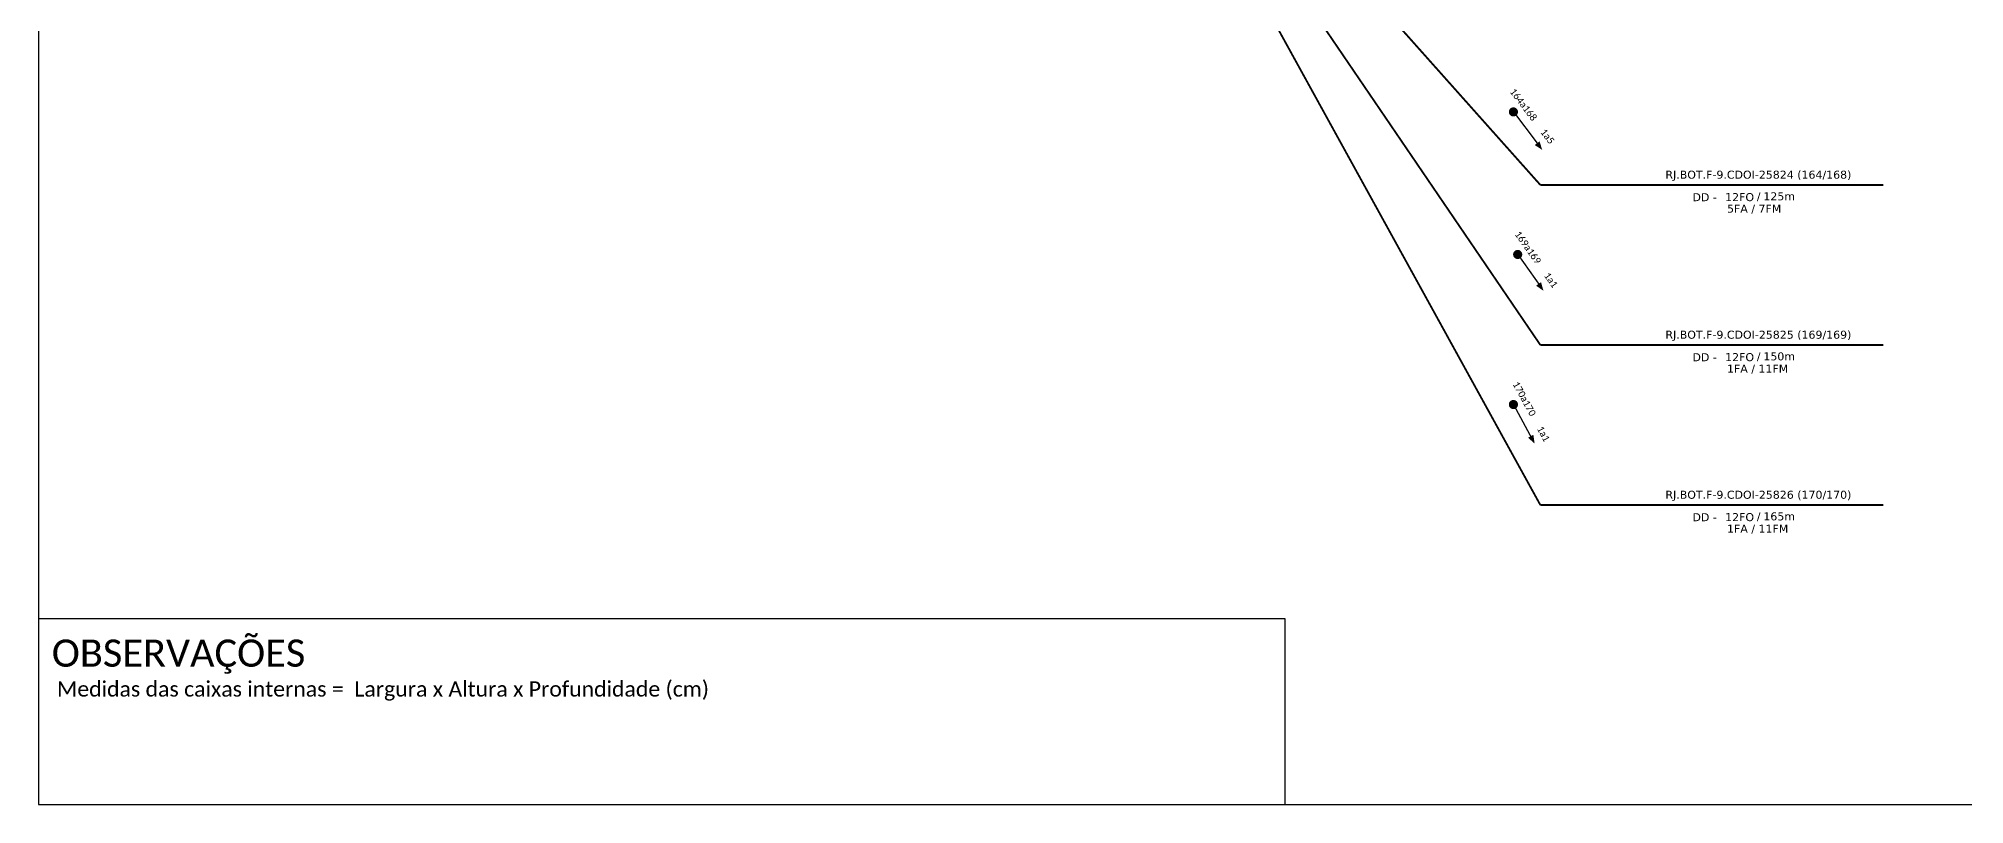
# Model space of a CAD drawing. Extents: x 848 to 2600, y 705 to 1299.
# Drawn here: x 848 to 1353, y 705 to 906 of the extents above; entities that cross this region are included whole.
import ezdxf
from ezdxf.enums import TextEntityAlignment as Align

# ---------------------------------------------------------------- set-up
doc = ezdxf.new("R2010")
doc.units = 0
doc.layers.add('40.1-ETIQUETAS', color=1, linetype='Continuous', lineweight=20)
for name, color, linetype in [('CABO OPTICO EXISTENTE', 5, 'Continuous'), ('CAP a instalar', 1, 'Continuous'), ('SETA', 7, 'Continuous')]:
    doc.layers.add(name, color=color, linetype=linetype)
doc.styles.add('siredit', font='verdana.ttf')
doc.styles.get("Standard").update_dxf_attribs({"font": 'arial.ttf'})
doc.styles.add('WMF-Calibri0', font='calibri.ttf')
doc.linetypes.add('FENCELINE1', pattern='A,0.25,-0.1,[133,ltypeshp.shx,S=0.1,R=0,X=-0.1,Y=0],-0.1,1', length=1.45)

# ---------------------------------------------------------------- blocks, each defined once
blk = doc.blocks.new('ETIQUETA_RS5F')
at = {"layer": '40.1-ETIQUETAS', "color": 0, "style": 'siredit'}
blk.add_text('/', height=1.5, dxfattribs=at).set_placement((1.58, -1.95), align=Align.MIDDLE_RIGHT)
for tag, p in [('ETIQUETA_R_PRIMARIA', (1.21, 4.1)), ('ETIQUETA_R_SECUNDARIA', (1.21, 2.1)), ('F_ATIVAS/F_MORTAS', (1.14, -4.24))]:
    blk.add_attdef(tag, text='', height=1.5, dxfattribs=at).set_placement(p, align=Align.MIDDLE_CENTER)
for tag, p in [('TIPO_CABO', (-6.58, -2.12)), ('CAP_CABO', (0.4, -2.09))]:
    blk.add_attdef(tag, text='', height=1.5, dxfattribs=at).set_placement(p, align=Align.MIDDLE_RIGHT)
blk.add_attdef('METROS', text='', height=1.5, dxfattribs=at).set_placement((2.14, -1.95), align=Align.MIDDLE_LEFT)
for tag, p in [('FUSÃO_1', (0.85, -8.39)), ('FUSÃO_2', (0.85, -10.6)), ('FUSÃO_3', (0.85, -12.93)), ('FUSÃO_4', (0.85, -15.14)), ('FUSÃO_5', (0.85, -17.16))]:
    blk.add_attdef(tag, text='', height=1.5, dxfattribs=at).set_placement(p, align=Align.CENTER)

msp = doc.modelspace()

# ---------------------------------------------------------------- linework, layer by layer
msp.add_lwpolyline([(847.98, 705.02), (1686.54, 705.02), (1686.54, 1299.02), (847.98, 1299.02), (847.98, 705.02)])
at = {"color": 0, "const_width": 1.2}
for points in [[(1234.63, 887.22, 1), (1235.36, 886.27, 1)], [(1235.77, 849.83, 1), (1236.46, 848.85, 1)], [(1234.71, 810.5, 1), (1235.28, 809.44, 1)]]:
    msp.add_lwpolyline(points, format="xyb", close=True, dxfattribs=at)
at = {"color": 7}
for points in [[(848.05, 753.78), (1175.01, 753.78)], [(1175.01, 753.78), (1175.01, 705.02)]]:
    msp.add_lwpolyline(points, dxfattribs=at)
at = {"layer": 'CAP a instalar', "color": 0, "linetype": 'FENCELINE1', "ltscale": 6, "const_width": 0.48}
for points in [[(1120.83, 1003.62), (1242.06, 783.61)], [(1242.06, 825.6), (1120.83, 1003.62)], [(1242.06, 867.59), (1120.83, 1003.62)], [(1242.06, 867.59), (1332.02, 867.59)], [(1242.06, 825.6), (1332.02, 825.6)], [(1242.06, 783.61), (1332.02, 783.61)]]:
    msp.add_lwpolyline(points, dxfattribs=at)
at = {"layer": 'SETA', "color": 0}
for points in [[(1235, 886.74), (1241.22, 878.54)], [(1236.12, 849.34), (1242.06, 840.92)], [(1235, 809.97), (1239.91, 800.91)]]:
    msp.add_lwpolyline(points, dxfattribs=at)
for points in [[(1241.86, 879.02), (1242.55, 876.79), (1240.59, 878.06)], [(1242.25, 842.07), (1242.87, 839.82), (1240.95, 841.15)], [(1240.23, 802.03), (1240.57, 799.72), (1238.83, 801.27)]]:
    msp.add_solid(points, dxfattribs=at)

# ---------------------------------------------------------------- block references
at = {"layer": 'CAP a instalar', "color": 0, "linetype": 'FENCELINE1', "ltscale": 7}
ref = msp.add_blockref('ETIQUETA_RS5F', (1297.63, 867.33), dxfattribs=dict(at, xscale=1.399679981998645, yscale=1.399679981998645, zscale=1.399679981998634))
ref.add_attrib('ETIQUETA_R_SECUNDARIA', 'RJ.BOT.F-9.CDOI-25824 (164/168)', dxfattribs={"layer": 'CABO OPTICO EXISTENTE', "color": 0, "height": 2.0995, "style": 'siredit'}).set_placement((1299.28, 870.28), align=Align.MIDDLE_CENTER)
ref.add_attrib('TIPO_CABO', 'DD -', dxfattribs={"layer": '40.1-ETIQUETAS', "color": 0, "height": 2.1, "style": 'siredit'}).set_placement((1288.37, 864.37), align=Align.MIDDLE_RIGHT)
ref.add_attrib('CAP_CABO', '12FO', dxfattribs={"layer": '40.1-ETIQUETAS', "color": 0, "height": 2.1, "style": 'siredit'}).set_placement((1298.14, 864.4), align=Align.MIDDLE_RIGHT)
ref.add_attrib('METROS', '125m', dxfattribs={"layer": '40.1-ETIQUETAS', "color": 0, "height": 2.1, "style": 'siredit'}).set_placement((1300.58, 864.6), align=Align.MIDDLE_LEFT)
ref.add_attrib('F_ATIVAS/F_MORTAS', '5FA / 7FM', dxfattribs={"layer": '40.1-ETIQUETAS', "color": 0, "height": 2.1, "style": 'siredit'}).set_placement((1298.16, 861.37), align=Align.MIDDLE_CENTER)
ref = msp.add_blockref('ETIQUETA_RS5F', (1297.63, 825.34), dxfattribs=dict(at, xscale=1.399679981998645, yscale=1.399679981998645, zscale=1.399679981998634))
ref.add_attrib('ETIQUETA_R_SECUNDARIA', 'RJ.BOT.F-9.CDOI-25825 (169/169)', dxfattribs={"layer": 'CABO OPTICO EXISTENTE', "color": 0, "height": 2.0995, "style": 'siredit'}).set_placement((1299.28, 828.29), align=Align.MIDDLE_CENTER)
ref.add_attrib('TIPO_CABO', 'DD -', dxfattribs={"layer": '40.1-ETIQUETAS', "color": 0, "height": 2.1, "style": 'siredit'}).set_placement((1288.37, 822.38), align=Align.MIDDLE_RIGHT)
ref.add_attrib('CAP_CABO', '12FO', dxfattribs={"layer": '40.1-ETIQUETAS', "color": 0, "height": 2.1, "style": 'siredit'}).set_placement((1298.14, 822.41), align=Align.MIDDLE_RIGHT)
ref.add_attrib('METROS', '150m', dxfattribs={"layer": '40.1-ETIQUETAS', "color": 0, "height": 2.1, "style": 'siredit'}).set_placement((1300.58, 822.61), align=Align.MIDDLE_LEFT)
ref.add_attrib('F_ATIVAS/F_MORTAS', '1FA / 11FM', dxfattribs={"layer": '40.1-ETIQUETAS', "color": 0, "height": 2.1, "style": 'siredit'}).set_placement((1299.07, 819.38), align=Align.MIDDLE_CENTER)
ref = msp.add_blockref('ETIQUETA_RS5F', (1297.63, 783.36), dxfattribs=dict(at, xscale=1.399679981998645, yscale=1.399679981998645, zscale=1.399679981998634))
ref.add_attrib('ETIQUETA_R_SECUNDARIA', 'RJ.BOT.F-9.CDOI-25826 (170/170)', dxfattribs={"layer": 'CABO OPTICO EXISTENTE', "color": 0, "height": 2.0995, "style": 'siredit'}).set_placement((1299.28, 786.3), align=Align.MIDDLE_CENTER)
ref.add_attrib('TIPO_CABO', 'DD -', dxfattribs={"layer": '40.1-ETIQUETAS', "color": 0, "height": 2.1, "style": 'siredit'}).set_placement((1288.37, 780.4), align=Align.MIDDLE_RIGHT)
ref.add_attrib('CAP_CABO', '12FO', dxfattribs={"layer": '40.1-ETIQUETAS', "color": 0, "height": 2.1, "style": 'siredit'}).set_placement((1298.14, 780.43), align=Align.MIDDLE_RIGHT)
ref.add_attrib('METROS', '165m', dxfattribs={"layer": '40.1-ETIQUETAS', "color": 0, "height": 2.1, "style": 'siredit'}).set_placement((1300.58, 780.62), align=Align.MIDDLE_LEFT)
ref.add_attrib('F_ATIVAS/F_MORTAS', '1FA / 11FM', dxfattribs={"layer": '40.1-ETIQUETAS', "color": 0, "height": 2.1, "style": 'siredit'}).set_placement((1299.08, 777.39), align=Align.MIDDLE_CENTER)

# ---------------------------------------------------------------- texts
at = {"color": 7, "style": 'WMF-Calibri0'}
msp.add_text('OBSERVAÇÕES', height=7.1308, dxfattribs=at).set_placement((851.46, 741.17))
at = {"color": 0, "char_height": 1.7973, "width": 30.3856, "attachment_point": 5}
for s, insert, rotation in [('\\fCalibri|b0|i0|c0|p34;164a168', (1237.62, 888.66), 307.1999), ('\\fCalibri|b0|i0|c0|p34;1a5', (1243.94, 880.32), 307.1999), ('\\fCalibri|b0|i0|c0|p34;169a169', (1238.8, 851.16), 305.2478), ('\\fCalibri|b0|i0|c0|p34;1a1', (1244.84, 842.62), 305.2478), ('\\fCalibri|b0|i0|c0|p34;170a170', (1237.87, 811.46), 298.4822), ('\\fCalibri|b0|i0|c0|p34;1a1', (1242.86, 802.27), 298.4822)]:
    msp.add_mtext(s, dxfattribs=dict(at, insert=insert, rotation=rotation))
at = {"color": 7, "insert": (852.82, 737.33), "char_height": 4, "width": 658.8434, "attachment_point": 1, "style": 'WMF-Calibri0'}
msp.add_mtext('Medidas das caixas internas =  Largura x Altura x Profundidade (cm)', dxfattribs=at)

doc.saveas('drawing.dxf')
